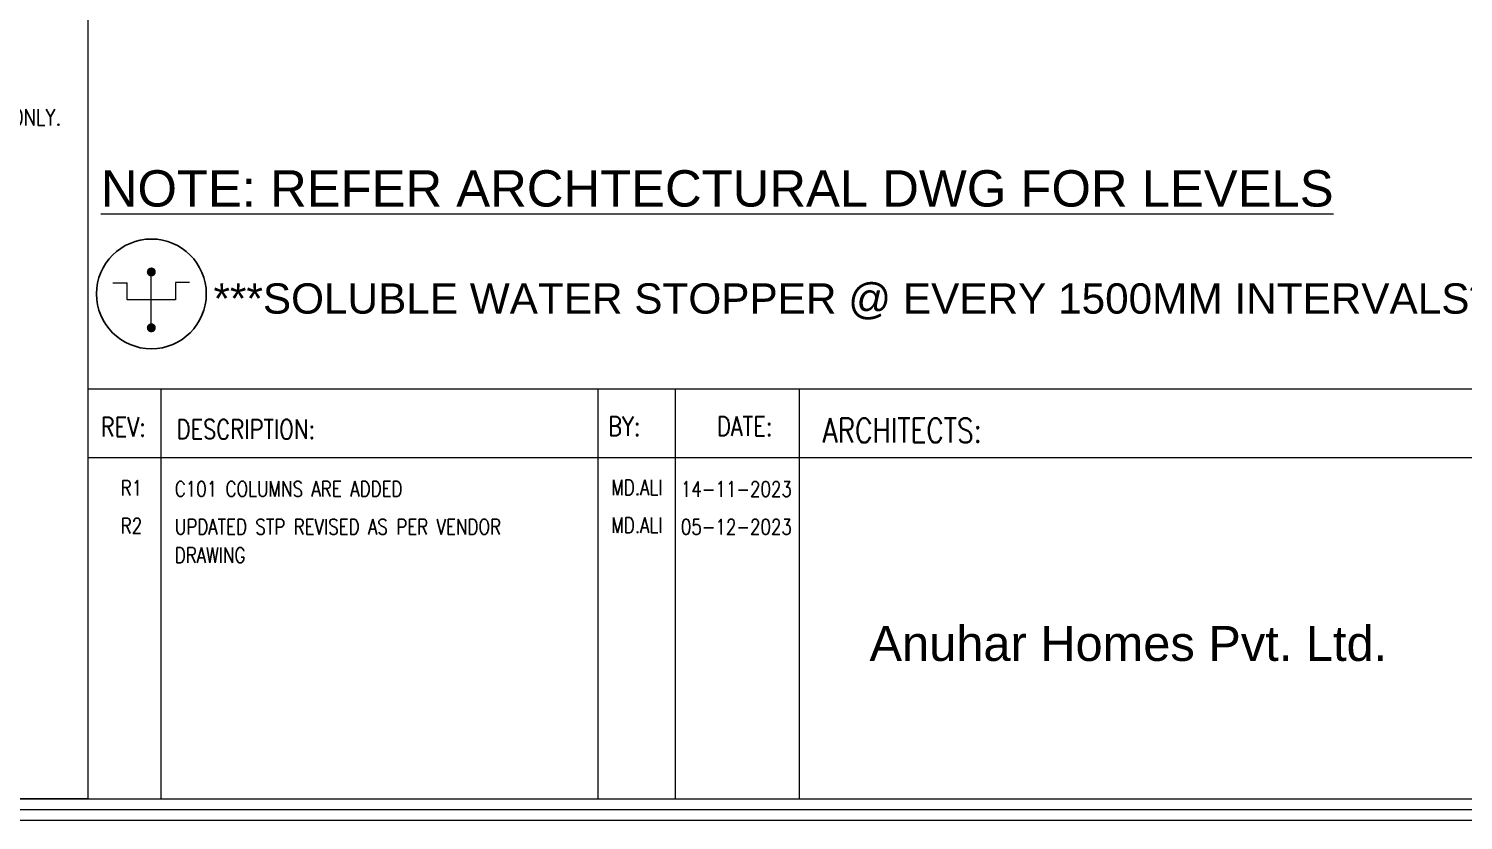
# Model space of a CAD drawing. Header units: millimetres. Extents: x -586673698 to -573385747, y -389867798 to -389752240.
# Drawn here: x -586628903 to -586615090, y -389867798 to -389860173 of the extents above; entities that cross this region are included whole.
import ezdxf
from ezdxf.enums import TextEntityAlignment as Align

# ---------------------------------------------------------------- set-up
doc = ezdxf.new("R2010")
doc.units = ezdxf.units.MM
doc.header["$LTSCALE"] = 100
for name, color, linetype, lineweight in [('COLN', 1, 'Continuous', 20), ('dim', 11, 'Continuous', 13), ('REIN', 1, 'Continuous', 20), ('TBLK FRAME', 6, 'Continuous', 20), ('TBLK_LINE', 141, 'Continuous', 30)]:
    doc.layers.add(name, color=color, linetype=linetype, lineweight=lineweight)
for name, color, linetype in [('Layer1', 7, 'Continuous'), ('MAN', 7, 'Continuous'), ('TBLK_MAINTITLE', 83, 'Continuous'), ('TBLK_NOTE', 4, 'Continuous'), ('text', 7, 'Continuous')]:
    doc.layers.add(name, color=color, linetype=linetype)
doc.styles.add('ARIEL', font='arial.ttf')
doc.styles.add('simplex-0.8', font='simplex.shx', dxfattribs={"width": 0.8})
doc.styles.add('TITLE', font='arial.ttf')

# ---------------------------------------------------------------- blocks, each defined once
blk = doc.blocks.new('R5T')
at = {"layer": 'REIN', "color": 4, "lineweight": 20}
for p, q in [((3073208.5, -1156624.9), (3073208.5, -1156515.7)), ((3073133, -1156537), (3073161, -1156537)), ((3073161, -1156570.3), (3073161, -1156537)), ((3073283, -1156536.5), (3073256.1, -1156536.5)), ((3073256.1, -1156536.5), (3073256.1, -1156570.3)), ((3073256.1, -1156570.3), (3073161, -1156570.3))]:
    blk.add_line(p, q, dxfattribs=at)
at = {"layer": 'REIN', "color": 4, "linetype": 'Continuous', "lineweight": 20, "const_width": 8.82}
for points in [[(3073204.1, -1156515.7, 1), (3073212.9, -1156515.7, 1)], [(3073204.1, -1156624.9, 1), (3073212.9, -1156624.9, 1)]]:
    blk.add_lwpolyline(points, format="xyb", close=True, dxfattribs=at)

msp = doc.modelspace()

# ---------------------------------------------------------------- hatches: boundary and pattern name
at = {"layer": 'dim', "lineweight": 5}
h = msp.add_hatch(dxfattribs=at)
h.set_pattern_fill('AR-CONC', color=8, angle=270)
h.set_pattern_definition([(140, (-586623193.56, -390282021.12), (15.939086, 182.18467), [19.05, -209.55]), (85, (-586623193.56, -390282021.12), (-191.056845, -35.24342), [15.24, -167.640584]), (190.451445, (-586623192.23, -390282005.94), (-175.11775, 146.94125), [16.19001, -178.090245]), (136.1842, (-586623244.36, -390282021.12), (42.04233, 271.07904), [28.575, -314.325]), (186.63556, (-586623240.86, -390281998.53), (-247.42612, 237.40413), [24.28502, -267.1356]), (81.18415, (-586623244.36, -390282021.12), (-247.42612, 237.40413), [22.85997, -251.45973]), (111, (-586623231.66, -390281995.72), (102.2652, 151.61439), [19.05, -209.55]), (56, (-586623231.66, -390281995.72), (-184.18797, 61.80203), [15.24, -167.64]), (161.451445, (-586623223.14, -390281983.08), (-81.92277, 213.41642), [16.19001, -178.08994]), (127.5, (-586623193.56, -390282021.12), (-84.555039, 3.088603), [0, -165.608, 0, -170.18, 0, -168.275]), (97.5, (-586623193.56, -390282021.12), (-100.180575, 66.819663), [0, -97.028, 0, -161.798, 0, -64.135]), (57.5, (-586623193.56, -390282077.76), (5.728744, 135.590595), [0, -63.5, 0, -198.12, 0, -262.89]), (47.5, (-586623193.56, -390282103.16), (-25.42649, 148.12918), [0, -82.55, 0, -131.572, 0, -186.69])])
h.paths.add_polyline_path([(-586623052.9, -389858921.6), (-586622902.9, -389858771.6), (-586622902.9, -389859371.5), (-586623052.9, -389859521.5)])
h.paths.add_polyline_path([(-586623031.3, -389862568.1), (-586623037.3, -389862571.6), (-586622876.7, -389862571.6), (-586622881.3, -389862571.6), (-586622957, -389862571.6)])

# ---------------------------------------------------------------- linework, layer by layer
at = {"layer": 'COLN', "extrusion": (-3.18742e-09, -1.95721e-12, 1), "elevation": -1269.2}
msp.add_lwpolyline([(-586635803.9, -389859680.4), (-586628334.3, -389859680.4), (-586628334.3, -389867592.2), (-586635803.9, -389867592.2)], close=True, dxfattribs=at)
at = {"layer": 'Layer1', "color": 13}
msp.add_circle((-586627721.9, -389862727.8, 5), 528.6, dxfattribs=at)
at = {"layer": 'TBLK FRAME', "lineweight": 20}
msp.add_line((-586628334.3, -389863642.8, -1271), (-586589081.3, -389863642.8, -1271), dxfattribs=at)
at = {"layer": 'TBLK FRAME', "lineweight": 20, "elevation": -1271}
for points in [[(-586636009.9, -389834537), (-586636009.9, -389867798.2), (-586588974, -389867798.2), (-586588974, -389834537)], [(-586635906.9, -389834640), (-586635906.9, -389867695.2), (-586589076.9, -389867695.2), (-586589076.9, -389834640)], [(-586635803.9, -389834743), (-586635803.9, -389867592.2), (-586589179.9, -389867592.2), (-586589179.9, -389834743)]]:
    msp.add_lwpolyline(points, close=True, dxfattribs=at)
at = {"layer": 'TBLK_LINE', "lineweight": 20}
for p, q in [((-586628334.3, -389863633.6, -1271), (-586628334.3, -389867592.2, -1271)), ((-586627626.8, -389867592.2, -1271), (-586627626.8, -389863642.8, -1271)), ((-586623419.6, -389867592.2, -1271), (-586623419.6, -389863642.8, -1271)), ((-586622674.8, -389867592.2, -1271), (-586622674.8, -389863642.8, -1271)), ((-586621480, -389867592.2, -1271), (-586621480, -389863642.8, -1271)), ((-586628334.3, -389864303.9, -1271), (-586597384.4, -389864303.9, -1271))]:
    msp.add_line(p, q, dxfattribs=at)

# ---------------------------------------------------------------- block references
at = {"layer": 'text', "color": 7, "xscale": 4.92266240700472, "yscale": 4.92266240700472, "zscale": 4.92266240700472}
msp.add_blockref('R5T', (-601756090.5, -384169380.2), dxfattribs=at)

# ---------------------------------------------------------------- texts
at = {"layer": 'MAN', "color": 2, "lineweight": 15, "style": 'ARIEL'}
msp.add_text('%%UNOTE: REFER ARCHTECTURAL DWG FOR LEVELS', height=350, dxfattribs=at).set_placement((-586628208.9, -389861886.6))
at = {"layer": 'MAN', "color": 2, "lineweight": 15, "insert": (-586627123.8, -389862626.2, 4), "char_height": 291.6, "attachment_point": 1, "style": 'ARIEL'}
msp.add_mtext('***SOLUBLE WATER STOPPER @ EVERY 1500MM INTERVALS***', dxfattribs=at)
at = {"layer": 'TBLK_MAINTITLE', "color": 240, "lineweight": 20, "ltscale": 10, "insert": (-586620807.5, -389865366.1, -1271), "char_height": 336.181, "attachment_point": 1, "style": 'TITLE'}
msp.add_mtext('\\PAnuhar Homes Pvt. Ltd.', dxfattribs=at)
at = {"layer": 'TBLK_NOTE', "style": 'simplex-0.8', "width": 0.8}
for s, height, p in [('REV:', 186.19, (-586628210.1, -389864102.2, -1271)), ('BY:', 186.19, (-586623325.2, -389864095.4, -1271)), ('DATE:', 186.19, (-586622278.1, -389864095.4, -1271)), ('DESCRIPTION:', 186.193, (-586627479.8, -389864125.3, -1271)), ('R1', 147.05, (-586628016.9, -389864670.9, -1424.1)), ('C101 COLUMNS ARE ADDED', 147.05, (-586627496.8, -389864679.9, -1424.1)), ('MD.ALI', 147.05, (-586623293.8, -389864665.1, -1424.1)), ('14-11-2023', 147.05, (-586622623.6, -389864681, -1424.1)), ('R2', 147.05, (-586628016.9, -389865035.3, -1424.1)), ('UPDATED STP REVISED AS PER VENDOR', 147.05, (-586627496.8, -389865044.3, -1424.1)), ('MD.ALI', 147.05, (-586623293.8, -389865029.4, -1424.1)), ('05-12-2023', 147.05, (-586622623.6, -389865045.4, -1424.1)), ('DRAWING', 147.05, (-586627496.8, -389865318.2, -1424.1))]:
    msp.add_text(s, height=height, dxfattribs=at).set_placement(p)
at = {"layer": 'TBLK_NOTE', "lineweight": 20, "ltscale": 10, "insert": (-586621257, -389863926.2, -1271), "char_height": 232.741, "width": 4088.227, "attachment_point": 1, "style": 'simplex-0.8'}
msp.add_mtext('ARCHITECTS:', dxfattribs=at)
at = {"layer": 'text', "style": 'simplex-0.8', "width": 0.8}
msp.add_text("2. DON'T SCALE THE DRAWING.FOLLOW THE WRITTEN DIMENSIONS ONLY.", height=157.038, rotation=0.07036, dxfattribs=at).set_placement((-586628590.9, -389861151.9, -1269.1), align=Align.BOTTOM_RIGHT)

doc.saveas('drawing.dxf')
